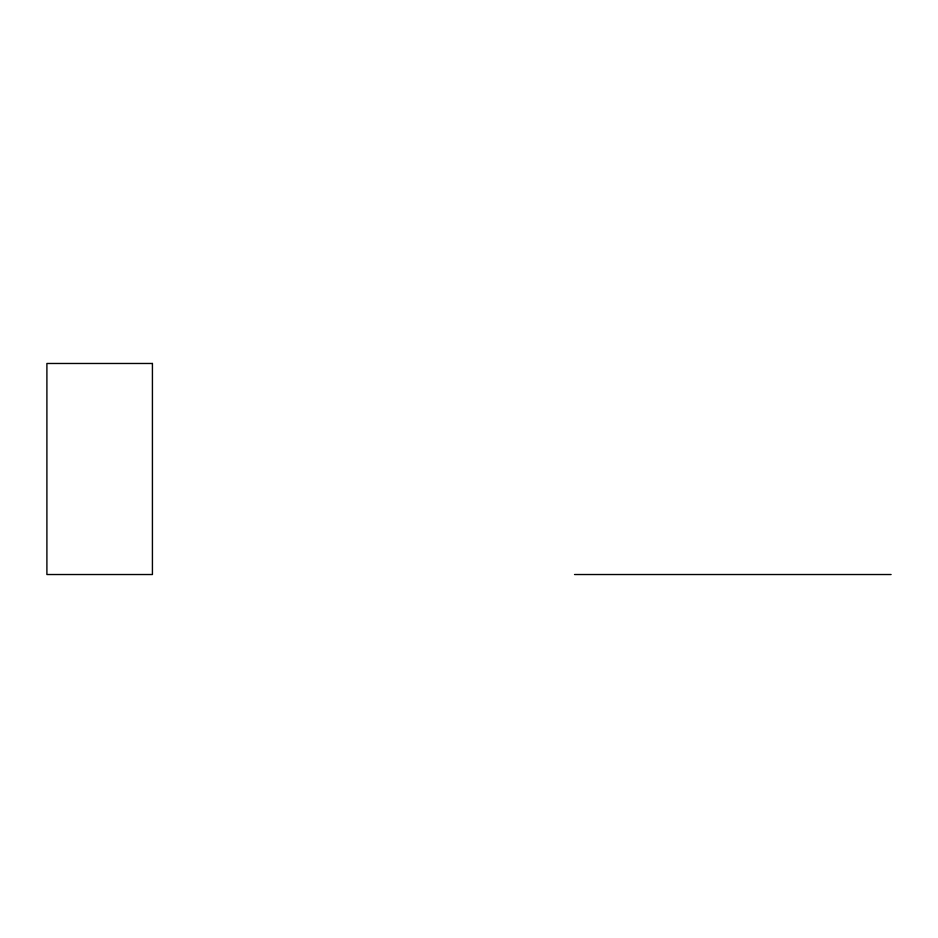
<?xml version="1.0" encoding="UTF-8"?>
<svg xmlns="http://www.w3.org/2000/svg" width="938" height="938" viewBox="0 0 938 938"><rect width="100%" height="100%" fill="white"/><g stroke="black" fill="none" stroke-linecap="round" stroke-linejoin="round"><path stroke-width="1.41" d="M574.525 574.525L891.1 574.525M152.425 363.475L46.9 363.475L46.9 574.525L152.425 574.525L152.425 363.475"/></g></svg>
